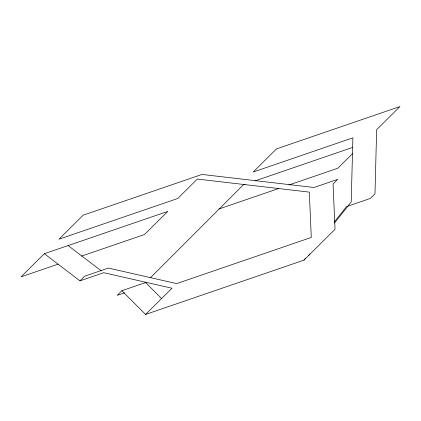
<?xml version="1.0" encoding="UTF-8"?>
<svg xmlns="http://www.w3.org/2000/svg" width="421" height="421" viewBox="0 0 421 421"><rect width="100%" height="100%" fill="white"/><g stroke="black" fill="none" stroke-linecap="round" stroke-linejoin="round"><path stroke-width="0.63" d="M124.516 292.827L117.206 295.332L121.869 290.706L145.587 314.44L303.962 260.136L305.604 258.078M334.679 221.525L346.557 206.595L370.312 198.454L374.974 193.823L376.648 129.689L399.95 106.56L276.508 148.887L253.2 172.015L352.887 137.835L351.214 201.969L334.427 223.077M308.625 255.51L309.856 253.963M145.145 282.996L146.076 282.065M150.271 277.902L243.238 184.935L245.096 184.298M81.537 256.11L144.492 234.523L167.8 211.395L44.352 253.721L21.05 276.855L58.082 264.156M44.352 253.721L79.969 280.849L84.626 276.223L108.386 268.077L176.657 283.601L311.282 237.439L309.314 192.113L197.317 179.067L177.762 198.48L58.977 239.207L83.195 215.168L201.98 174.441L313.977 187.487L337.731 179.341L333.069 183.966L335.037 229.292L303.962 260.136M145.587 314.44L172 288.227L103.724 272.703L79.969 280.849M352.709 153.449L337.805 168.242L288.932 184.998M254.994 180.904L352.745 147.387M219.02 208.969L278.413 188.608M121.869 290.706L145.624 282.559L161.59 298.536M68.113 245.575L101.251 270.819"/></g></svg>
